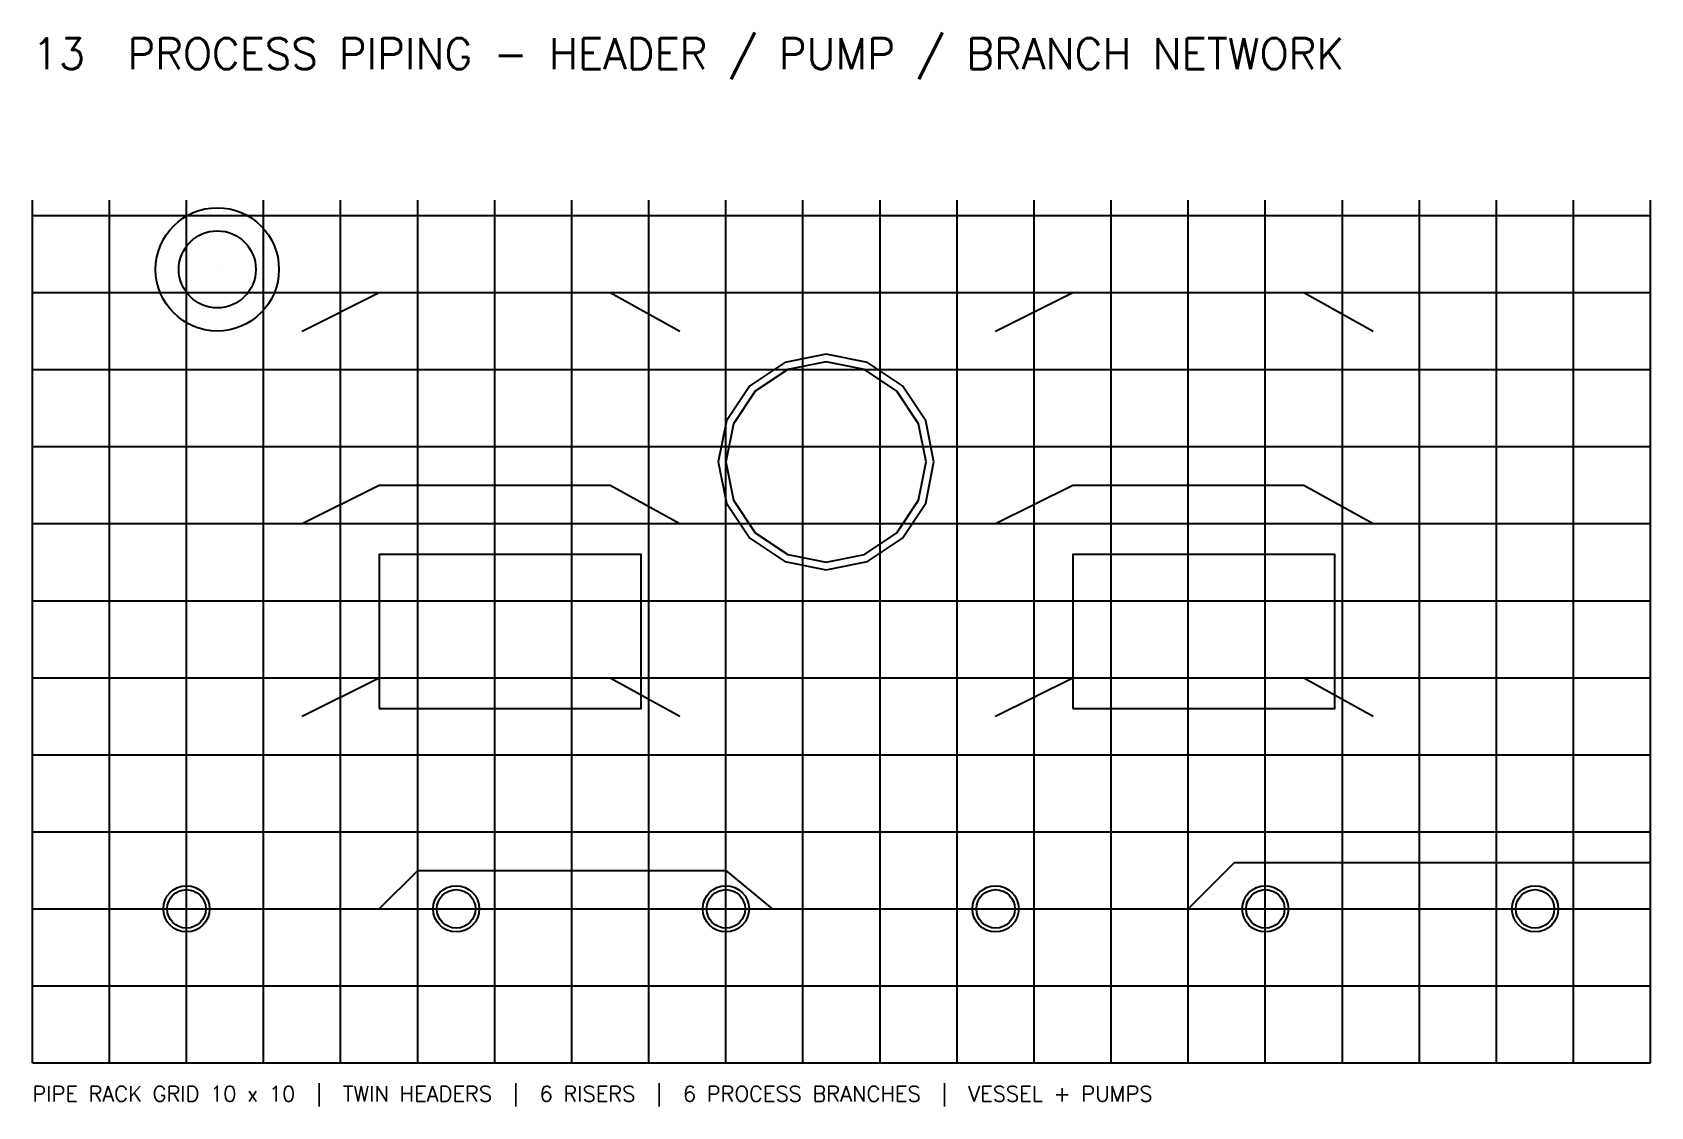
# Model space of a CAD drawing. Header units: feet. Extents: x 0 to 210, y -6 to 134.
import ezdxf

# ---------------------------------------------------------------- set-up
doc = ezdxf.new("R2010")
doc.units = ezdxf.units.FT
doc.layers.get('0').update_dxf_attribs({"linetype": 'CONTINUOUS'})
doc.styles.get("Standard").update_dxf_attribs({"font": 'romans.shx', "height": 6.25})

msp = doc.modelspace()

# ---------------------------------------------------------------- linework, layer by layer
at = {"color": 7}
for p, q in [((0, 0), (0, 112)), ((10, 0), (10, 112)), ((20, 0), (20, 112)), ((30, 0), (30, 112)), ((40, 0), (40, 112)), ((50, 0), (50, 112)), ((60, 0), (60, 112)), ((70, 0), (70, 112)), ((80, 0), (80, 112)), ((90, 0), (90, 112)), ((100, 0), (100, 112)), ((110, 0), (110, 112)), ((120, 0), (120, 112)), ((130, 0), (130, 112)), ((140, 0), (140, 112)), ((150, 0), (150, 112)), ((160, 0), (160, 112)), ((170, 0), (170, 112)), ((180, 0), (180, 112)), ((190, 0), (190, 112)), ((200, 0), (200, 112)), ((210, 0), (210, 112)), ((0, 110), (210, 110)), ((24, 103), (24, 103, 18)), ((0, 100), (210, 100)), ((103, 92, 34), (103, 92, 36)), ((103, 91), (103, 91, 34)), ((0, 90), (210, 90)), ((0, 80), (210, 80)), ((89, 78, 34), (89, 78, 36)), ((90, 78), (90, 78, 34)), ((116, 78), (116, 78, 34)), ((117, 78, 34), (117, 78, 36)), ((0, 70), (210, 70)), ((45, 66), (45, 66, 14)), ((79, 66), (79, 66, 14)), ((135, 66), (135, 66, 14)), ((169, 66), (169, 66, 14)), ((103, 65), (103, 65, 34)), ((103, 64, 34), (103, 64, 36)), ((0, 60), (210, 60)), ((0, 50), (210, 50)), ((45, 46), (45, 46, 14)), ((79, 46), (79, 46, 14)), ((135, 46), (135, 46, 14)), ((169, 46), (169, 46, 14)), ((0, 40), (210, 40)), ((0, 30), (210, 30)), ((0, 20), (210, 20)), ((0, 10), (210, 10)), ((0, 0), (210, 0))]:
    msp.add_line(p, q, dxfattribs=at)
for points, elevation in [([(117, 78), (115.93, 83.36), (112.9, 87.9), (108.36, 90.93), (103, 92), (97.64, 90.93), (93.1, 87.9), (90.07, 83.36), (89, 78), (90.07, 72.64), (93.1, 68.1), (97.64, 65.07), (103, 64), (108.36, 65.07), (112.9, 68.1), (115.93, 72.64)], 34), ([(117, 78), (115.93, 83.36), (112.9, 87.9), (108.36, 90.93), (103, 92), (97.64, 90.93), (93.1, 87.9), (90.07, 83.36), (89, 78), (90.07, 72.64), (93.1, 68.1), (97.64, 65.07), (103, 64), (108.36, 65.07), (112.9, 68.1), (115.93, 72.64)], 36), ([(116, 78), (115.01, 82.97), (112.19, 87.19), (107.97, 90.01), (103, 91), (98.03, 90.01), (93.81, 87.19), (90.99, 82.97), (90, 78), (90.99, 73.03), (93.81, 68.81), (98.03, 65.99), (103, 65), (107.97, 65.99), (112.19, 68.81), (115.01, 73.03)], 34), ([(45, 46), (79, 46), (79, 66), (45, 66)], 14), ([(135, 46), (169, 46), (169, 66), (135, 66)], 14)]:
    msp.add_lwpolyline(points, close=True, dxfattribs=dict(at, elevation=elevation))
for points in [[(116, 78), (115.01, 82.97), (112.19, 87.19), (107.97, 90.01), (103, 91), (98.03, 90.01), (93.81, 87.19), (90.99, 82.97), (90, 78), (90.99, 73.03), (93.81, 68.81), (98.03, 65.99), (103, 65), (107.97, 65.99), (112.19, 68.81), (115.01, 73.03)], [(45, 46), (79, 46), (79, 66), (45, 66)], [(135, 46), (169, 46), (169, 66), (135, 66)]]:
    msp.add_lwpolyline(points, close=True, dxfattribs=at)
for elevation in [4, 22]:
    msp.add_lwpolyline([(0, 20), (45, 20), (50, 25), (90, 25), (96, 20), (150, 20), (156, 26), (210, 26)], dxfattribs=dict(at, elevation=elevation))
for points in [[(35, 95, 4), (35, 95, 12), (45, 100, 17), (75, 100, 17), (84, 95, 22)], [(125, 95, 4), (125, 95, 12), (135, 100, 17), (165, 100, 17), (174, 95, 22)], [(35, 70, 4), (35, 70, 12), (45, 75, 17), (75, 75, 17), (84, 70, 22)], [(125, 70, 4), (125, 70, 12), (135, 75, 17), (165, 75, 17), (174, 70, 22)], [(35, 45, 4), (35, 45, 12), (45, 50, 17), (75, 50, 17), (84, 45, 22)], [(125, 45, 4), (125, 45, 12), (135, 50, 17), (165, 50, 17), (174, 45, 22)], [(20, 20, 4), (20, 20, 12), (20, 20, 22)], [(55, 20, 4), (55, 20, 12), (55, 20, 22)], [(90, 20, 4), (90, 20, 12), (90, 20, 22)], [(125, 20, 4), (125, 20, 12), (125, 20, 22)], [(160, 20, 4), (160, 20, 12), (160, 20, 22)], [(195, 20, 4), (195, 20, 12), (195, 20, 22)]]:
    msp.add_polyline3d(points, dxfattribs=at)
for centre, radius in [((24, 103, 8), 8), ((24, 103, 8), 5), ((20, 20, 4), 3), ((20, 20, 22), 2.5), ((55, 20, 4), 3), ((55, 20, 22), 2.5), ((90, 20, 4), 3), ((90, 20, 22), 2.5), ((125, 20, 4), 3), ((125, 20, 22), 2.5), ((160, 20, 4), 3), ((160, 20, 22), 2.5), ((195, 20, 4), 3), ((195, 20, 22), 2.5)]:
    msp.add_circle(centre, radius, dxfattribs=at)

# ---------------------------------------------------------------- texts
for s, height, p in [('13  PROCESS PIPING - HEADER / PUMP / BRANCH NETWORK', 4, (0, 129)), ('PIPE RACK GRID 10 x 10  |  TWIN HEADERS  |  6 RISERS  |  6 PROCESS BRANCHES  |  VESSEL + PUMPS', 2, (0, -5))]:
    msp.add_text(s, height=height, dxfattribs=at).set_placement(p)

doc.saveas('drawing.dxf')
